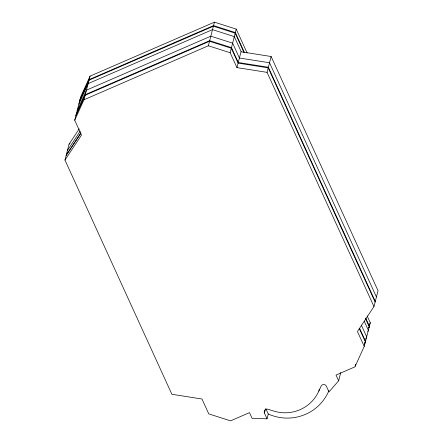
<?xml version="1.0" encoding="UTF-8"?>
<svg xmlns="http://www.w3.org/2000/svg" width="443" height="443" viewBox="0 0 443 443"><rect width="100%" height="100%" fill="white"/><g stroke="black" fill="none" stroke-linecap="round" stroke-linejoin="round"><path stroke-width="0.66" d="M265.911 408.828L268.275 414.006L267.04 418.807L252.106 418.375L249.492 412.638L230.576 420.85L208.769 413.884L201.98 399.016L171.873 394.27L64.966 160.084L81.495 135.093L74.706 120.225L80.776 96.596L90.056 76.135L214.423 22.15L236.23 29.116L247.139 53.01M64.966 160.084L69.036 144.235L79.181 128.896M74.706 120.225L83.993 99.758L90.056 76.135M83.993 99.758L208.354 45.779L214.423 22.15M267.04 418.807L264.416 413.053A2.879 2.824 14.4 0 1 267.893 409.221L273.647 411.038A37.24 36.531 14.4 0 0 318.639 391.507L321.109 386.124A2.879 2.824 14.4 0 1 326.353 386.169L328.977 391.922L338.64 380.808L336.021 375.077L354.937 366.865L364.224 346.404L357.435 331.536L373.964 306.545L267.057 72.359L236.95 67.613L230.161 52.745L236.23 29.116M236.95 67.613L241.02 51.765L271.127 56.51L378.034 290.697L373.964 306.545M267.057 72.359L271.127 56.51M264.416 413.053L265.495 408.856M318.844 391.058L319.337 389.142M338.64 380.808L340.778 372.491M355.103 366.223L355.596 364.296M364.224 346.404L370.287 322.775L367.131 315.859M79.89 100.04L89.176 79.579L213.537 25.594L235.344 32.56L244.53 52.684M79.734 100.644L89.021 80.183L213.382 26.198L235.189 33.164L244.087 52.656M78.848 104.088L88.135 83.627L212.496 29.642L234.303 36.608L241.23 51.787M77.171 110.623L86.457 90.162L210.818 36.176L232.625 43.143L239.414 58.011L269.521 62.756L376.428 296.948M76.019 115.125L85.3 94.664L209.666 40.678L231.473 47.645L238.256 62.513L268.364 67.258L375.276 301.445M75.864 115.723L85.15 95.262L209.511 41.277L231.318 48.243L238.107 63.111L268.209 67.857L375.121 302.043M369.163 325.256L370.287 322.775M368.842 327.466L369.407 326.225L365.674 318.052M368.687 328.064L369.252 326.823L365.519 318.65M367.801 331.514L368.366 330.273L364.207 321.164M365.564 339.288L366.688 336.807L361.316 325.035M364.689 343.164L365.53 341.304L359.594 328.296M364.251 344.383L365.098 342.522M67.43 150.482L80.205 131.172M66.273 154.984L80.925 132.834M66.123 155.582L80.77 133.432M69.036 144.235L70.011 143.288M208.354 45.779L230.161 52.745M359.157 328.274L365.381 341.902M328.916 390.665A45.435 44.571 14.4 0 1 268.275 414.006"/></g></svg>
